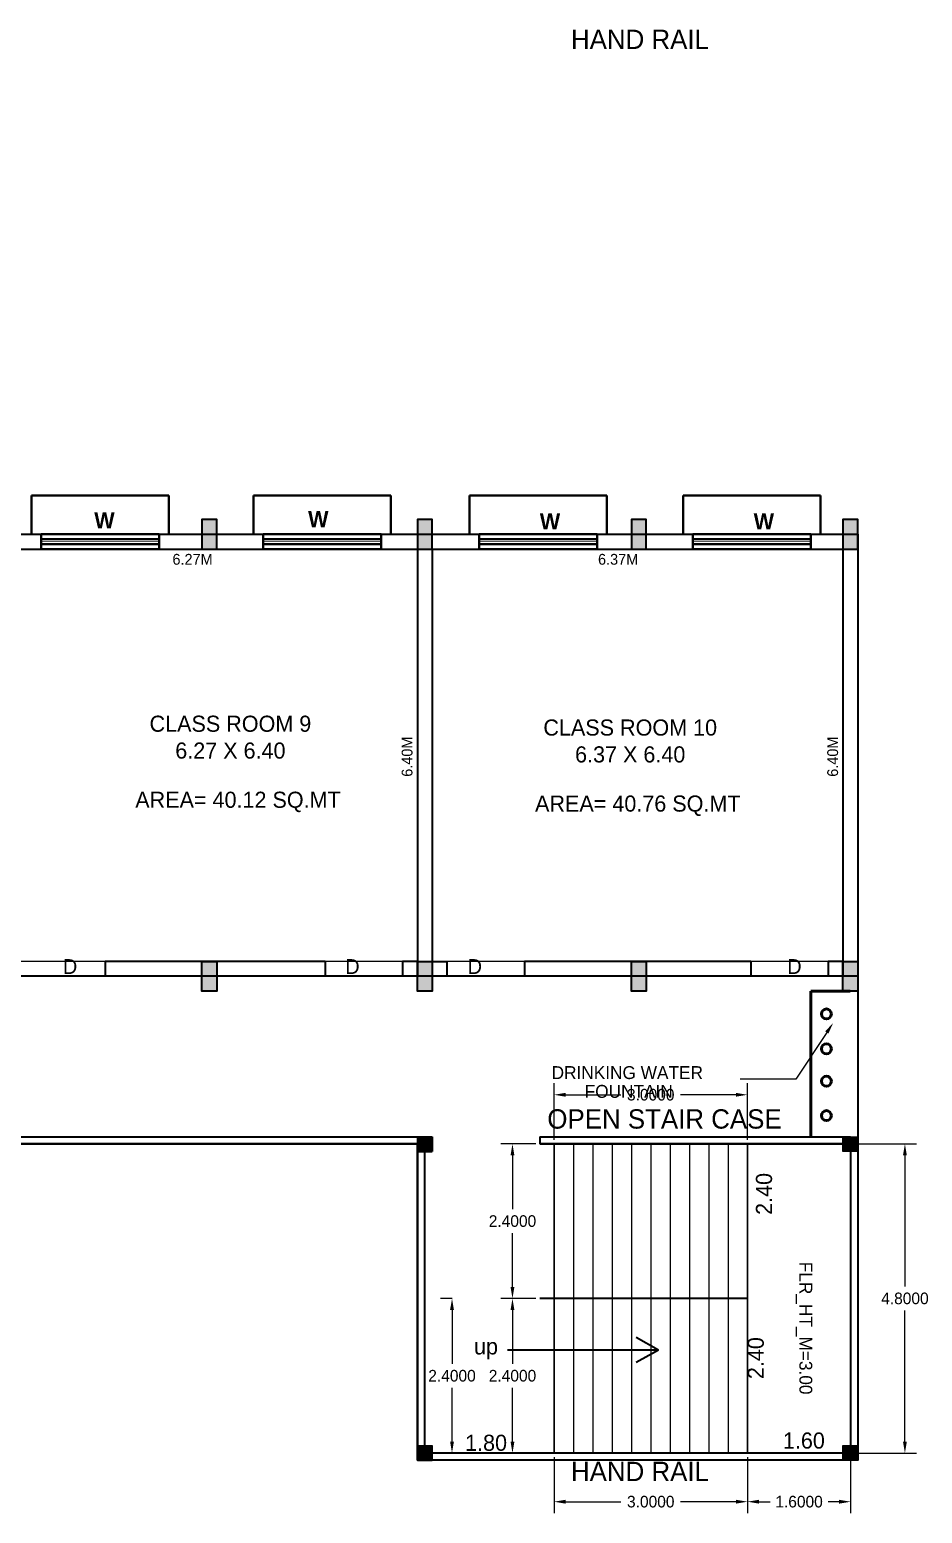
# Model space of a CAD drawing. Header units: metres. Extents: x 6102588 to 6102903, y -6660468 to -6660379.
# Drawn here: x 6102787.59 to 6102801.44, y -6660446.33 to -6660423.31 of the extents above; entities that cross this region are included whole.
import ezdxf
from ezdxf import colors
from ezdxf.entities.mleader import LeaderData, LeaderLine
from ezdxf.math import Vec2, Vec3

# ---------------------------------------------------------------- set-up
doc = ezdxf.new("R2010")
doc.units = ezdxf.units.M
doc.header["$LTSCALE"] = 500
doc.header["$MEASUREMENT"] = 0
doc.linetypes.add('DASHED2', pattern=[0.375, 0.25, -0.125])
doc.layers.get('0').update_dxf_attribs({"linetype": 'CONTINUOUS'})
doc.layers.get('Defpoints').update_dxf_attribs({"linetype": 'CONTINUOUS'})
doc.layers.add('BLK_1_FLR_2_BLT_UP_AREA', color=26, linetype='CONTINUOUS', plot=False)
for name, color, linetype in [('BLK_1_FLR_2_CARPET_AREA', 3, 'CONTINUOUS'), ('BLK_1_FLR_2_EXIT_WIDTH_STAIR', 1, 'CONTINUOUS'), ('BLK_1_FLR_2_REGULAR_ROOM_1', 117, 'CONTINUOUS'), ('BLK_1_FLR_2_STAIR_2', 1, 'CONTINUOUS'), ('COLUMN', 2, 'CONTINUOUS')]:
    doc.layers.add(name, color=color, linetype=linetype)
for name, color, linetype, lineweight in [('BLK_1_FLR_2_STAIR_2_FLIGHT_1', 7, 'CONTINUOUS', 0), ('BLK_1_FLR_2_STAIR_2_FLIGHT_2', 7, 'CONTINUOUS', 0), ('BLK_1_FLR_2_STAIR_2_LANDING_1', 7, 'CONTINUOUS', 0)]:
    doc.layers.add(name, color=color, linetype=linetype, lineweight=lineweight)
doc.styles.add('gautham', font='arial.ttf')
doc.styles.get("Standard").update_dxf_attribs({"font": 'GOTHIC.TTF'})
doc.dimstyles.get("Standard").update_dxf_attribs({"dimtxt": 0.18, "dimasz": 0.18, "dimexe": 0.18, "dimexo": 0.0625, "dimgap": 0.09, "dimtad": 0, "dimtih": 1, "dimtoh": 1, "dimdec": 4, "dimzin": 0, "dimdsep": 46, "dimtxsty": 'Standard', "dimcen": 0.09, "dimadec": 0, "dimazin": 0, "dimtfac": 1, "dimtdec": 4, "dimtofl": 0, "dimtmove": 0, "dimatfit": 3, "dimfxl": 0, "dimtolj": 1, "dimtzin": 0, "dimarcsym": 0})

# ---------------------------------------------------------------- blocks, each defined once
blk = doc.blocks.new('A$C3D6C2CD6')
at = {"layer": 'COLUMN'}
blk.add_hatch(color=256, dxfattribs=at).paths.add_polyline_path([(0.23, 0.23), (0, 0.23), (0, 0), (0.23, 0)])
blk.add_lwpolyline([(0, 0.23), (0.23, 0.23), (0.23, 0), (0, 0)], close=True, dxfattribs=at)
blk = doc.blocks.new('*D9')
at = {"layer": 'BLK_1_FLR_2_EXIT_WIDTH_STAIR', "color": 0, "linetype": 'ByBlock', "lineweight": -2}
for p, q in [((6102794.142, -6660442.999), (6102793.962, -6660442.999)), ((6102794.142, -6660443.179), (6102794.142, -6660444.015)), ((6102794.142, -6660445.219), (6102794.142, -6660444.384)), ((6102794.142, -6660445.399), (6102793.962, -6660445.399))]:
    blk.add_line(p, q, dxfattribs=at)
at = {"layer": 'BLK_1_FLR_2_EXIT_WIDTH_STAIR', "color": 0, "linetype": 'ByBlock'}
for points in [[(6102794.112, -6660443.179), (6102794.172, -6660443.179), (6102794.142, -6660442.999)], [(6102794.112, -6660445.219), (6102794.172, -6660445.219), (6102794.142, -6660445.399)]]:
    blk.add_solid(points, dxfattribs=at)
at = {"layer": 'Defpoints', "color": 0, "linetype": 'ByBlock'}
for p in [(6102795.504, -6660442.999), (6102794.142, -6660445.399), (6102795.504, -6660445.399)]:
    blk.add_point(p, dxfattribs=at)
at = {"layer": 'BLK_1_FLR_2_EXIT_WIDTH_STAIR', "color": 0, "linetype": 'ByBlock', "lineweight": 35, "insert": (6102794.142, -6660444.199), "char_height": 0.18, "attachment_point": 5}
blk.add_mtext('\\A1;2.4000', dxfattribs=at)
blk = doc.blocks.new('*D35')
at = {"layer": 'BLK_1_FLR_2_STAIR_2_FLIGHT_2', "color": 0, "linetype": 'Continuous', "lineweight": -2}
for p, q in [((6102795.724, -6660440.537), (6102795.724, -6660439.658)), ((6102795.904, -6660439.838), (6102796.761, -6660439.838)), ((6102798.544, -6660439.838), (6102797.688, -6660439.838)), ((6102798.724, -6660440.537), (6102798.724, -6660439.658))]:
    blk.add_line(p, q, dxfattribs=at)
at = {"layer": 'BLK_1_FLR_2_STAIR_2_FLIGHT_2', "color": 0, "linetype": 'Continuous'}
for points in [[(6102795.904, -6660439.808), (6102795.904, -6660439.868), (6102795.724, -6660439.838)], [(6102798.544, -6660439.808), (6102798.544, -6660439.868), (6102798.724, -6660439.838)]]:
    blk.add_solid(points, dxfattribs=at)
at = {"layer": 'Defpoints', "color": 0, "linetype": 'Continuous'}
for p in [(6102798.724, -6660439.838), (6102795.724, -6660440.599), (6102798.724, -6660440.599)]:
    blk.add_point(p, dxfattribs=at)
at = {"layer": 'BLK_1_FLR_2_STAIR_2_FLIGHT_2', "color": 0, "linetype": 'Continuous', "insert": (6102797.224, -6660439.838), "char_height": 0.18, "attachment_point": 5}
blk.add_mtext('\\A1;3.0000', dxfattribs=at)
blk = doc.blocks.new('*D36')
at = {"layer": 'BLK_1_FLR_2_STAIR_2_LANDING_1', "color": 0, "linetype": 'Continuous', "lineweight": -2}
for p, q in [((6102800.387, -6660440.599), (6102801.346, -6660440.599)), ((6102801.166, -6660440.779), (6102801.166, -6660442.815)), ((6102801.166, -6660445.219), (6102801.166, -6660443.184)), ((6102800.387, -6660445.399), (6102801.346, -6660445.399))]:
    blk.add_line(p, q, dxfattribs=at)
at = {"layer": 'BLK_1_FLR_2_STAIR_2_LANDING_1', "color": 0, "linetype": 'Continuous'}
for points in [[(6102801.136, -6660440.779), (6102801.196, -6660440.779), (6102801.166, -6660440.599)], [(6102801.136, -6660445.219), (6102801.196, -6660445.219), (6102801.166, -6660445.399)]]:
    blk.add_solid(points, dxfattribs=at)
at = {"layer": 'Defpoints', "color": 0, "linetype": 'Continuous'}
for p in [(6102800.324, -6660440.599), (6102800.324, -6660445.399), (6102801.166, -6660445.399)]:
    blk.add_point(p, dxfattribs=at)
at = {"layer": 'BLK_1_FLR_2_STAIR_2_LANDING_1', "color": 0, "linetype": 'Continuous', "insert": (6102801.166, -6660442.999), "char_height": 0.18, "attachment_point": 5}
blk.add_mtext('\\A1;4.8000', dxfattribs=at)
blk = doc.blocks.new('*D37')
at = {"layer": 'BLK_1_FLR_2_STAIR_2_FLIGHT_2', "color": 0, "linetype": 'Continuous', "lineweight": -2}
for p, q in [((6102795.442, -6660440.599), (6102794.9, -6660440.599)), ((6102795.08, -6660440.779), (6102795.08, -6660441.615)), ((6102795.08, -6660442.819), (6102795.08, -6660441.984)), ((6102795.442, -6660442.999), (6102794.9, -6660442.999))]:
    blk.add_line(p, q, dxfattribs=at)
at = {"layer": 'BLK_1_FLR_2_STAIR_2_FLIGHT_2', "color": 0, "linetype": 'Continuous'}
for points in [[(6102795.05, -6660440.779), (6102795.11, -6660440.779), (6102795.08, -6660440.599)], [(6102795.05, -6660442.819), (6102795.11, -6660442.819), (6102795.08, -6660442.999)]]:
    blk.add_solid(points, dxfattribs=at)
at = {"layer": 'Defpoints', "color": 0, "linetype": 'Continuous'}
for p in [(6102795.504, -6660440.599), (6102795.08, -6660442.999), (6102795.504, -6660442.999)]:
    blk.add_point(p, dxfattribs=at)
at = {"layer": 'BLK_1_FLR_2_STAIR_2_FLIGHT_2', "color": 0, "linetype": 'Continuous', "insert": (6102795.08, -6660441.799), "char_height": 0.18, "attachment_point": 5}
blk.add_mtext('\\A1;2.4000', dxfattribs=at)
blk = doc.blocks.new('*D38')
at = {"layer": 'BLK_1_FLR_2_STAIR_2_FLIGHT_1', "color": 0, "linetype": 'Continuous', "lineweight": -2}
for p, q in [((6102795.442, -6660442.999), (6102794.9, -6660442.999)), ((6102795.08, -6660443.179), (6102795.08, -6660444.015)), ((6102795.08, -6660445.219), (6102795.08, -6660444.384)), ((6102795.442, -6660445.399), (6102794.9, -6660445.399))]:
    blk.add_line(p, q, dxfattribs=at)
at = {"layer": 'BLK_1_FLR_2_STAIR_2_FLIGHT_1', "color": 0, "linetype": 'Continuous'}
for points in [[(6102795.05, -6660443.179), (6102795.11, -6660443.179), (6102795.08, -6660442.999)], [(6102795.05, -6660445.219), (6102795.11, -6660445.219), (6102795.08, -6660445.399)]]:
    blk.add_solid(points, dxfattribs=at)
at = {"layer": 'Defpoints', "color": 0, "linetype": 'Continuous'}
for p in [(6102795.504, -6660442.999), (6102795.08, -6660445.399), (6102795.504, -6660445.399)]:
    blk.add_point(p, dxfattribs=at)
at = {"layer": 'BLK_1_FLR_2_STAIR_2_FLIGHT_1', "color": 0, "linetype": 'Continuous', "insert": (6102795.08, -6660444.199), "char_height": 0.18, "attachment_point": 5}
blk.add_mtext('\\A1;2.4000', dxfattribs=at)
blk = doc.blocks.new('*D39')
at = {"layer": 'BLK_1_FLR_2_STAIR_2_FLIGHT_1', "color": 0, "linetype": 'Continuous', "lineweight": -2}
for p, q in [((6102795.724, -6660445.462), (6102795.724, -6660446.333)), ((6102798.724, -6660445.462), (6102798.724, -6660446.333)), ((6102795.904, -6660446.153), (6102796.761, -6660446.153)), ((6102798.544, -6660446.153), (6102797.688, -6660446.153))]:
    blk.add_line(p, q, dxfattribs=at)
at = {"layer": 'BLK_1_FLR_2_STAIR_2_FLIGHT_1', "color": 0, "linetype": 'Continuous'}
for points in [[(6102795.904, -6660446.123), (6102795.904, -6660446.183), (6102795.724, -6660446.153)], [(6102798.544, -6660446.123), (6102798.544, -6660446.183), (6102798.724, -6660446.153)]]:
    blk.add_solid(points, dxfattribs=at)
at = {"layer": 'Defpoints', "color": 0, "linetype": 'Continuous'}
for p in [(6102795.724, -6660445.399), (6102798.724, -6660445.399), (6102795.724, -6660446.153)]:
    blk.add_point(p, dxfattribs=at)
at = {"layer": 'BLK_1_FLR_2_STAIR_2_FLIGHT_1', "color": 0, "linetype": 'Continuous', "insert": (6102797.224, -6660446.153), "char_height": 0.18, "attachment_point": 5}
blk.add_mtext('\\A1;3.0000', dxfattribs=at)
blk = doc.blocks.new('*D40')
at = {"layer": 'BLK_1_FLR_2_STAIR_2_LANDING_1', "color": 0, "linetype": 'Continuous', "lineweight": -2}
for p, q in [((6102798.724, -6660445.462), (6102798.724, -6660446.333)), ((6102800.324, -6660445.462), (6102800.324, -6660446.333)), ((6102798.904, -6660446.153), (6102799.074, -6660446.153)), ((6102800.144, -6660446.153), (6102799.974, -6660446.153))]:
    blk.add_line(p, q, dxfattribs=at)
at = {"layer": 'BLK_1_FLR_2_STAIR_2_LANDING_1', "color": 0, "linetype": 'Continuous'}
for points in [[(6102798.904, -6660446.123), (6102798.904, -6660446.183), (6102798.724, -6660446.153)], [(6102800.144, -6660446.123), (6102800.144, -6660446.183), (6102800.324, -6660446.153)]]:
    blk.add_solid(points, dxfattribs=at)
at = {"layer": 'Defpoints', "color": 0, "linetype": 'Continuous'}
for p in [(6102798.724, -6660445.399), (6102800.324, -6660445.399), (6102800.324, -6660446.153)]:
    blk.add_point(p, dxfattribs=at)
at = {"layer": 'BLK_1_FLR_2_STAIR_2_LANDING_1', "color": 0, "linetype": 'Continuous', "insert": (6102799.524, -6660446.153), "char_height": 0.18, "attachment_point": 5}
blk.add_mtext('\\A1;1.6000', dxfattribs=at)

msp = doc.modelspace()

# ---------------------------------------------------------------- hatches: boundary and pattern name
at = {"linetype": 'ByBlock', "lineweight": 35}
h = msp.add_hatch(color=256, dxfattribs=at)
h.dxf.hatch_style = 1
h.paths.add_polyline_path([(6102790.49364, -6660430.90907), (6102790.26364, -6660430.90907), (6102790.26364, -6660431.36907), (6102790.49364, -6660431.36907)])
h = msp.add_hatch(color=256, dxfattribs=at)
h.dxf.hatch_style = 1
h.paths.add_polyline_path([(6102793.83434, -6660430.90907), (6102793.60434, -6660430.90907), (6102793.60434, -6660431.36907), (6102793.83434, -6660431.36907)])
h = msp.add_hatch(color=256, dxfattribs=at)
h.dxf.hatch_style = 1
h.paths.add_polyline_path([(6102797.15364, -6660430.90907), (6102796.92364, -6660430.90907), (6102796.92364, -6660431.36907), (6102797.15364, -6660431.36907)])
h = msp.add_hatch(color=256, dxfattribs=at)
h.dxf.hatch_style = 1
h.paths.add_polyline_path([(6102800.43434, -6660430.90907), (6102800.20434, -6660430.90907), (6102800.20434, -6660431.36907), (6102800.43434, -6660431.36907)])
h = msp.add_hatch(color=256, dxfattribs=at)
h.dxf.hatch_style = 1
h.paths.add_polyline_path([(6102790.49364, -6660437.76907), (6102790.26364, -6660437.76907), (6102790.26364, -6660438.22907), (6102790.49364, -6660438.22907)])
h = msp.add_hatch(color=256, dxfattribs=at)
h.dxf.hatch_style = 1
h.paths.add_polyline_path([(6102793.83434, -6660437.76907), (6102793.60434, -6660437.76907), (6102793.60434, -6660438.22907), (6102793.83434, -6660438.22907)])
h = msp.add_hatch(color=256, dxfattribs=at)
h.dxf.hatch_style = 1
h.paths.add_polyline_path([(6102797.15364, -6660437.76907), (6102796.92364, -6660437.76907), (6102796.92364, -6660438.22907), (6102797.15364, -6660438.22907)])
h = msp.add_hatch(color=256, dxfattribs=at)
h.dxf.hatch_style = 1
h.paths.add_polyline_path([(6102800.43434, -6660437.76907), (6102800.20434, -6660437.76907), (6102800.20434, -6660438.22907), (6102800.43434, -6660438.22907)])
h = msp.add_hatch(color=256, dxfattribs=at)
h.dxf.hatch_style = 1
h.paths.add_polyline_path([(6102793.83434, -6660440.48907), (6102793.60434, -6660440.48907), (6102793.60434, -6660440.71907), (6102793.83434, -6660440.71907)])

# ---------------------------------------------------------------- linework, layer by layer
at = {"linetype": 'DASHED2', "lineweight": 40}
for p, q in [((6102787.62093, -6660430.53907), (6102789.75093, -6660430.53907)), ((6102787.62093, -6660431.13907), (6102787.62093, -6660430.53907)), ((6102789.75093, -6660431.13907), (6102789.75093, -6660430.53907)), ((6102791.06543, -6660430.53907), (6102793.19543, -6660430.53907)), ((6102791.06543, -6660431.13907), (6102791.06543, -6660430.53907)), ((6102793.19543, -6660431.13907), (6102793.19543, -6660430.53907)), ((6102794.41202, -6660430.53907), (6102796.54202, -6660430.53907)), ((6102794.41202, -6660431.13907), (6102794.41202, -6660430.53907)), ((6102796.54202, -6660431.13907), (6102796.54202, -6660430.53907)), ((6102797.72854, -6660430.53907), (6102799.85854, -6660430.53907)), ((6102797.72854, -6660431.13907), (6102797.72854, -6660430.53907)), ((6102799.85854, -6660431.13907), (6102799.85854, -6660430.53907))]:
    msp.add_line(p, q, dxfattribs=at)
at = {"color": 0, "lineweight": 35}
for p, q in [((6102763.81434, -6660431.13907), (6102800.43434, -6660431.13907)), ((6102800.43434, -6660431.13907), (6102800.43434, -6660436.23907)), ((6102800.43434, -6660431.13907), (6102800.43434, -6660445.39907)), ((6102787.33434, -6660431.36907), (6102790.26434, -6660431.36907)), ((6102790.49434, -6660431.36907), (6102793.60434, -6660431.36907)), ((6102793.60434, -6660431.36907), (6102793.60434, -6660437.99907)), ((6102793.83434, -6660431.36907), (6102800.20434, -6660431.36907)), ((6102793.83434, -6660431.36907), (6102793.83434, -6660437.99907)), ((6102800.20434, -6660431.36907), (6102800.20434, -6660437.99907)), ((6102800.43434, -6660431.36907), (6102800.43434, -6660443.79907)), ((6102792.17434, -6660437.76907), (6102788.76434, -6660437.76907)), ((6102798.77434, -6660437.76907), (6102795.26434, -6660437.76907)), ((6102800.43434, -6660437.99907), (6102771.27434, -6660437.99907)), ((6102784.16434, -6660440.48907), (6102793.60434, -6660440.48907)), ((6102793.60434, -6660440.48907), (6102793.60434, -6660445.39907)), ((6102793.71434, -6660440.48907), (6102793.71434, -6660445.39907)), ((6102795.50434, -6660440.48907), (6102800.32434, -6660440.48907)), ((6102784.16434, -6660440.59907), (6102793.60434, -6660440.59907)), ((6102795.50434, -6660440.59907), (6102800.43434, -6660440.59907)), ((6102800.43434, -6660440.59907), (6102795.50434, -6660440.59907)), ((6102795.50434, -6660440.59907), (6102800.32434, -6660440.59907)), ((6102795.50434, -6660440.59907), (6102800.32434, -6660440.59907)), ((6102800.43434, -6660440.59907), (6102797.99627, -6660440.59907)), ((6102800.32434, -6660440.59907), (6102800.32434, -6660445.39907)), ((6102800.32434, -6660440.59907), (6102800.32434, -6660445.39907)), ((6102798.72434, -6660442.99907), (6102795.50434, -6660442.99907)), ((6102793.60434, -6660445.50907), (6102793.60434, -6660445.20427)), ((6102793.60434, -6660445.50907), (6102793.60434, -6660445.20427)), ((6102800.43434, -6660445.50907), (6102793.60434, -6660445.50907)), ((6102793.60574, -6660445.50907), (6102793.83434, -6660445.50907)), ((6102793.60574, -6660445.50907), (6102793.83434, -6660445.50907)), ((6102800.32434, -6660445.39907), (6102793.71434, -6660445.39907)), ((6102798.72434, -6660445.39907), (6102795.50434, -6660445.39907)), ((6102800.32434, -6660445.39907), (6102795.50434, -6660445.39907))]:
    msp.add_line(p, q, dxfattribs=at)
at = {"lineweight": 40, "ltscale": 1.2}
for p, q in [((6102789.60093, -6660431.13907), (6102787.77093, -6660431.13907)), ((6102787.77093, -6660431.13907), (6102787.77093, -6660431.36907)), ((6102789.60093, -6660431.21588), (6102787.77093, -6660431.21588)), ((6102789.60093, -6660431.29248), (6102787.77093, -6660431.29248)), ((6102789.60093, -6660431.13907), (6102789.60093, -6660431.36907)), ((6102793.04543, -6660431.13907), (6102791.21543, -6660431.13907)), ((6102791.21543, -6660431.13907), (6102791.21543, -6660431.36907)), ((6102793.04543, -6660431.21588), (6102791.21543, -6660431.21588)), ((6102793.04543, -6660431.29248), (6102791.21543, -6660431.29248)), ((6102793.04543, -6660431.13907), (6102793.04543, -6660431.36907)), ((6102796.39202, -6660431.13907), (6102794.56202, -6660431.13907)), ((6102794.56202, -6660431.13907), (6102794.56202, -6660431.36907)), ((6102796.39202, -6660431.21588), (6102794.56202, -6660431.21588)), ((6102796.39202, -6660431.29248), (6102794.56202, -6660431.29248)), ((6102796.39202, -6660431.13907), (6102796.39202, -6660431.36907)), ((6102799.70854, -6660431.13907), (6102797.87854, -6660431.13907)), ((6102797.87854, -6660431.13907), (6102797.87854, -6660431.36907)), ((6102799.70854, -6660431.21588), (6102797.87854, -6660431.21588)), ((6102799.70854, -6660431.29248), (6102797.87854, -6660431.29248)), ((6102799.70854, -6660431.13907), (6102799.70854, -6660431.36907)), ((6102789.60093, -6660431.36907), (6102787.77093, -6660431.36907)), ((6102793.04543, -6660431.36907), (6102791.21543, -6660431.36907)), ((6102796.39202, -6660431.36907), (6102794.56202, -6660431.36907)), ((6102799.70854, -6660431.36907), (6102797.87854, -6660431.36907))]:
    msp.add_line(p, q, dxfattribs=at)
at = {"lineweight": 35}
for p, q in [((6102792.17434, -6660437.76907), (6102788.76434, -6660437.76907)), ((6102798.77434, -6660437.76907), (6102795.26434, -6660437.76907)), ((6102798.45914, -6660437.99907), (6102795.57955, -6660437.99907)), ((6102795.50434, -6660440.48907), (6102795.50434, -6660440.59907))]:
    msp.add_line(p, q, dxfattribs=at)
at = {"linetype": 'ByBlock', "lineweight": 35}
for p, q in [((6102788.76434, -6660437.76907), (6102788.76434, -6660437.99907)), ((6102792.17434, -6660437.76907), (6102792.17434, -6660437.99907)), ((6102793.60434, -6660437.76907), (6102793.37434, -6660437.76907)), ((6102793.37434, -6660437.76907), (6102793.37434, -6660437.99907)), ((6102793.83434, -6660437.76907), (6102794.06434, -6660437.76907)), ((6102794.06434, -6660437.76907), (6102794.06434, -6660437.99907)), ((6102795.26434, -6660437.76907), (6102795.26434, -6660437.99907)), ((6102798.77434, -6660437.76907), (6102798.77434, -6660437.99907)), ((6102800.20434, -6660437.76907), (6102799.97434, -6660437.76907)), ((6102799.97434, -6660437.76907), (6102799.97434, -6660437.99907)), ((6102793.60434, -6660440.48907), (6102793.83434, -6660440.48907)), ((6102793.60434, -6660440.48907), (6102793.60434, -6660440.71907)), ((6102793.83434, -6660440.48907), (6102793.83434, -6660440.71907)), ((6102793.60434, -6660440.71907), (6102793.83434, -6660440.71907)), ((6102797.34434, -6660443.79907), (6102797.00007, -6660443.60587)), ((6102797.34434, -6660443.79907), (6102795.00226, -6660443.79907)), ((6102797.34434, -6660443.79907), (6102797.00007, -6660443.99227))]:
    msp.add_line(p, q, dxfattribs=at)
at = {"linetype": 'ByBlock', "lineweight": 50}
for p in [(6102800.31934, -6660438.22907), (6102799.70438, -6660440.47907)]:
    msp.add_line(p, (6102799.70438, -6660438.22907), dxfattribs=at)
at = {"linetype": 'ByBlock', "lineweight": 35}
for points in [[(6102790.26364, -6660431.36907), (6102790.49364, -6660431.36907), (6102790.49364, -6660430.90907), (6102790.26364, -6660430.90907), (6102790.26364, -6660431.36907)], [(6102793.60434, -6660431.36907), (6102793.83434, -6660431.36907), (6102793.83434, -6660430.90907), (6102793.60434, -6660430.90907), (6102793.60434, -6660431.36907)], [(6102796.92364, -6660431.36907), (6102797.15364, -6660431.36907), (6102797.15364, -6660430.90907), (6102796.92364, -6660430.90907), (6102796.92364, -6660431.36907)], [(6102800.20434, -6660431.36907), (6102800.43434, -6660431.36907), (6102800.43434, -6660430.90907), (6102800.20434, -6660430.90907), (6102800.20434, -6660431.36907)], [(6102790.26364, -6660437.76907), (6102790.49364, -6660437.76907), (6102790.49364, -6660438.22907), (6102790.26364, -6660438.22907), (6102790.26364, -6660437.76907)], [(6102793.60434, -6660437.76907), (6102793.83434, -6660437.76907), (6102793.83434, -6660438.22907), (6102793.60434, -6660438.22907), (6102793.60434, -6660437.76907)], [(6102796.92364, -6660437.76907), (6102797.15364, -6660437.76907), (6102797.15364, -6660438.22907), (6102796.92364, -6660438.22907), (6102796.92364, -6660437.76907)], [(6102800.20434, -6660437.76907), (6102800.43434, -6660437.76907), (6102800.43434, -6660438.22907), (6102800.20434, -6660438.22907), (6102800.20434, -6660437.76907)]]:
    msp.add_lwpolyline(points, dxfattribs=at)
at = {"lineweight": 40, "ltscale": 1.2, "const_width": 0.01277}
for points in [[(6102789.60093, -6660431.25418), (6102787.77093, -6660431.25418)], [(6102793.04543, -6660431.25418), (6102791.21543, -6660431.25418)], [(6102796.39202, -6660431.25418), (6102794.56202, -6660431.25418)], [(6102799.70854, -6660431.25418), (6102797.87854, -6660431.25418)]]:
    msp.add_lwpolyline(points, dxfattribs=at)
at = {"color": 0, "lineweight": 50}
for centre in [(6102799.94825, -6660438.5836), (6102799.94825, -6660439.12499), (6102799.94825, -6660439.62772), (6102799.94825, -6660440.16138)]:
    msp.add_circle(centre, 0.07734, dxfattribs=at)
at = {"layer": 'BLK_1_FLR_2_BLT_UP_AREA', "color": 24, "linetype": 'ByBlock', "lineweight": 35}
msp.add_lwpolyline([(6102763.81434, -6660431.13907), (6102800.43434, -6660431.13907), (6102800.43434, -6660445.50907), (6102793.60434, -6660445.50907), (6102793.60434, -6660440.59907), (6102763.81434, -6660440.59907)], close=True, dxfattribs=at)
at = {"layer": 'BLK_1_FLR_2_CARPET_AREA', "color": 3, "linetype": 'ByBlock'}
for points in [[(6102787.33434, -6660431.36907), (6102793.60434, -6660431.36907), (6102793.60434, -6660437.76907), (6102793.37434, -6660437.76907), (6102793.37434, -6660437.76907), (6102792.17434, -6660437.76907), (6102792.17434, -6660437.76907), (6102788.76434, -6660437.76907), (6102788.76434, -6660437.76907), (6102787.56434, -6660437.76907), (6102787.56434, -6660437.76907), (6102787.33434, -6660437.76907)], [(6102793.83434, -6660431.36907), (6102800.20434, -6660431.36907), (6102800.20434, -6660437.76907), (6102799.97434, -6660437.76907), (6102799.97434, -6660437.76907), (6102798.77434, -6660437.76907), (6102798.77434, -6660437.76907), (6102795.26434, -6660437.76907), (6102795.26434, -6660437.76907), (6102794.06434, -6660437.76907), (6102794.06434, -6660437.76907), (6102793.83434, -6660437.76907)]]:
    msp.add_lwpolyline(points, close=True, dxfattribs=at)
at = {"layer": 'BLK_1_FLR_2_REGULAR_ROOM_1', "color": 3, "linetype": 'ByBlock'}
for points in [[(6102787.33434, -6660431.36907), (6102793.60434, -6660431.36907), (6102793.60434, -6660437.76907), (6102793.37434, -6660437.76907), (6102793.37434, -6660437.76907), (6102792.17434, -6660437.76907), (6102792.17434, -6660437.76907), (6102788.76434, -6660437.76907), (6102788.76434, -6660437.76907), (6102787.56434, -6660437.76907), (6102787.56434, -6660437.76907), (6102787.33434, -6660437.76907)], [(6102793.83434, -6660431.36907), (6102800.20434, -6660431.36907), (6102800.20434, -6660437.76907), (6102799.97434, -6660437.76907), (6102799.97434, -6660437.76907), (6102798.77434, -6660437.76907), (6102798.77434, -6660437.76907), (6102795.26434, -6660437.76907), (6102795.26434, -6660437.76907), (6102794.06434, -6660437.76907), (6102794.06434, -6660437.76907), (6102793.83434, -6660437.76907)]]:
    msp.add_lwpolyline(points, close=True, dxfattribs=at)
at = {"layer": 'BLK_1_FLR_2_STAIR_2', "linetype": 'Continuous'}
msp.add_lwpolyline([(6102795.72434, -6660440.59907), (6102800.32434, -6660440.59907), (6102800.32434, -6660445.39907), (6102795.72434, -6660445.39907)], close=True, dxfattribs=at)
at = {"layer": 'BLK_1_FLR_2_STAIR_2_FLIGHT_1', "linetype": 'Continuous'}
for p, q in [((6102795.72434, -6660442.99907), (6102795.72434, -6660445.39907)), ((6102796.02434, -6660442.99907), (6102796.02434, -6660445.39907)), ((6102796.32434, -6660442.99907), (6102796.32434, -6660445.39907)), ((6102796.62434, -6660442.99907), (6102796.62434, -6660445.39907)), ((6102796.92434, -6660442.99907), (6102796.92434, -6660445.39907)), ((6102797.22434, -6660442.99907), (6102797.22434, -6660445.39907)), ((6102797.52434, -6660442.99907), (6102797.52434, -6660445.39907)), ((6102797.82434, -6660442.99907), (6102797.82434, -6660445.39907)), ((6102798.12434, -6660442.99907), (6102798.12434, -6660445.39907)), ((6102798.42434, -6660442.99907), (6102798.42434, -6660445.39907)), ((6102798.72434, -6660442.99907), (6102798.72434, -6660445.39907))]:
    msp.add_line(p, q, dxfattribs=at)
msp.add_lwpolyline([(6102795.72434, -6660442.99907), (6102798.72434, -6660442.99907), (6102798.72434, -6660445.39907), (6102795.72434, -6660445.39907)], close=True, dxfattribs=at)
at = {"layer": 'BLK_1_FLR_2_STAIR_2_FLIGHT_2', "linetype": 'Continuous'}
for p, q in [((6102795.72434, -6660440.59907), (6102795.72434, -6660442.99907)), ((6102796.02434, -6660440.59907), (6102796.02434, -6660442.99907)), ((6102796.32434, -6660440.59907), (6102796.32434, -6660442.99907)), ((6102796.62434, -6660440.59907), (6102796.62434, -6660442.99907)), ((6102796.92434, -6660440.59907), (6102796.92434, -6660442.99907)), ((6102797.22434, -6660440.59907), (6102797.22434, -6660442.99907)), ((6102797.52434, -6660440.59907), (6102797.52434, -6660442.99907)), ((6102797.82434, -6660440.59907), (6102797.82434, -6660442.99907)), ((6102798.12434, -6660440.59907), (6102798.12434, -6660442.99907)), ((6102798.42434, -6660440.59907), (6102798.42434, -6660442.99907)), ((6102798.72434, -6660440.59907), (6102798.72434, -6660442.99907))]:
    msp.add_line(p, q, dxfattribs=at)
msp.add_lwpolyline([(6102795.72434, -6660440.59907), (6102798.72434, -6660440.59907), (6102798.72434, -6660442.99907), (6102795.72434, -6660442.99907)], close=True, dxfattribs=at)
at = {"layer": 'BLK_1_FLR_2_STAIR_2_LANDING_1', "linetype": 'Continuous'}
msp.add_lwpolyline([(6102798.72434, -6660440.59907), (6102800.32434, -6660440.59907), (6102800.32434, -6660445.39907), (6102798.72434, -6660445.39907)], close=True, dxfattribs=at)

# ---------------------------------------------------------------- block references
at = {"lineweight": 40, "ltscale": 1.2}
for p in [(6102800.20434, -6660440.71907), (6102793.60574, -6660445.50907), (6102800.20434, -6660445.50907)]:
    msp.add_blockref('A$C3D6C2CD6', p, dxfattribs=at)

# ---------------------------------------------------------------- texts
at = {"color": 0}
for p in [(6102788.10861, -6660437.96279), (6102792.48696, -6660437.96279), (6102794.38519, -6660437.96279), (6102799.3421, -6660437.96279)]:
    msp.add_text('D', height=0.23, dxfattribs=at).set_placement(p)
at = {"color": 0, "linetype": 'ByBlock', "lineweight": 50}
msp.add_text('DRINKING WATER ', height=0.2, dxfattribs=at).set_placement((6102795.68661, -6660439.59396))
at = {"linetype": 'ByBlock', "lineweight": 40, "attachment_point": 2}
for s, insert, char_height, width in [('HAND RAIL', (6102797.05717, -6660423.30934), 0.3, 2.6089838), ('OPEN STAIR CASE', (6102797.43739, -6660440.06309), 0.3, 5.2845787), ('up', (6102794.66922, -6660443.61762), 0.25, 0.7424556), ('1.80', (6102794.67009, -6660445.1135), 0.25, 0.7424556), ('1.60', (6102799.59881, -6660445.07886), 0.25, 0.7424556), ('HAND RAIL', (6102797.05717, -6660445.53327), 0.3, 2.6089838)]:
    msp.add_mtext(s, dxfattribs=dict(at, insert=insert, char_height=char_height, width=width))
at = {"linetype": 'ByBlock', "lineweight": 40, "char_height": 0.25, "width": 0.1997956, "attachment_point": 1, "style": 'gautham'}
for insert in [(6102788.59409, -6660430.80017), (6102791.9106, -6660430.78036), (6102795.50402, -6660430.81555), (6102798.82054, -6660430.81555)]:
    msp.add_mtext('{\\fComic Sans MS|b1|i0|c0|p66;W}', dxfattribs=dict(at, insert=insert))
at = {"color": 0, "lineweight": 35, "attachment_point": 5}
for s, insert, char_height, width in [('6.27M', (6102790.11829, -6660431.52959), 0.16764, 0.7932896), ('6.37M', (6102796.71829, -6660431.52959), 0.16764, 0.7932896), ('CLASS ROOM 9\\P6.27 X 6.40', (6102790.70531, -6660434.29), 0.25, 2.9949695), ('CLASS ROOM 10\\P6.37 X 6.40', (6102796.90565, -6660434.3492), 0.25, 2.9949695), ('AREA= 40.12 SQ.MT', (6102790.82308, -6660435.29415), 0.25, 4.6466319), ('AREA= 40.76 SQ.MT', (6102797.02342, -6660435.35335), 0.25, 4.6466319)]:
    msp.add_mtext(s, dxfattribs=dict(at, insert=insert, char_height=char_height, width=width))
at = {"color": 0, "lineweight": 35, "char_height": 0.16764, "width": 0.6648357, "attachment_point": 5, "rotation": 90}
for insert in [(6102793.44632, -6660434.59134), (6102800.04632, -6660434.59134)]:
    msp.add_mtext('6.40M', dxfattribs=dict(at, insert=insert))
at = {"lineweight": 50, "insert": (6102796.1993, -6660439.68533), "char_height": 0.2, "width": 1.6467524, "attachment_point": 1}
msp.add_mtext('FOUNTAIN', dxfattribs=at)
at = {"linetype": 'ByBlock', "lineweight": 40, "char_height": 0.25, "width": 0.7424556, "attachment_point": 2, "rotation": 90}
for insert in [(6102798.85505, -6660441.37664), (6102798.72715, -6660443.92495)]:
    msp.add_mtext('2.40', dxfattribs=dict(at, insert=insert))
at = {"layer": 'BLK_1_FLR_2_STAIR_2', "linetype": 'Continuous', "insert": (6102799.72904, -6660443.45936), "char_height": 0.2, "width": 2.4, "attachment_point": 2, "rotation": 270}
msp.add_mtext('FLR_HT_M=3.00', dxfattribs=at)

# ---------------------------------------------------------------- dimensions: what is measured, and where the dimension line sits
at = {"layer": 'BLK_1_FLR_2_EXIT_WIDTH_STAIR', "color": 1, "linetype": 'ByBlock', "lineweight": 35}
dim = msp.add_linear_dim(base=(6102794.14215, -6660445.39907), p1=(6102795.50434, -6660442.99907), p2=(6102795.50434, -6660445.39907), angle=90, dimstyle='Standard', override={"dimfxl": 0, "dimfxlon": 1, "dimarcsym": 2}, dxfattribs=at)
dim.commit()
dim.dimension.update_dxf_attribs({"geometry": '*D9', "text_midpoint": (6102794.14215, -6660444.19907), "dimtype": 160})
at = {"layer": 'BLK_1_FLR_2_STAIR_2_FLIGHT_1', "color": 2, "linetype": 'Continuous'}
dim = msp.add_linear_dim(base=(6102795.08019, -6660445.39907), p1=(6102795.50434, -6660442.99907), p2=(6102795.50434, -6660445.39907), angle=270, dimstyle='Standard', dxfattribs=at)
dim.commit()
dim.dimension.update_dxf_attribs({"geometry": '*D38', "text_midpoint": (6102795.08019, -6660444.19907), "dimtype": 161})
at = {"layer": 'BLK_1_FLR_2_STAIR_2_FLIGHT_1', "color": 1, "linetype": 'Continuous'}
dim = msp.add_aligned_dim(p1=(6102798.72434, -6660445.39907), p2=(6102795.72434, -6660445.39907), distance=0.75421, dimstyle='Standard', dxfattribs=at)
dim.commit()
dim.dimension.update_dxf_attribs({"geometry": '*D39', "text_midpoint": (6102797.22434, -6660446.15329)})
at = {"layer": 'BLK_1_FLR_2_STAIR_2_FLIGHT_2', "color": 1, "linetype": 'Continuous'}
dim = msp.add_aligned_dim(p1=(6102795.72434, -6660440.59907), p2=(6102798.72434, -6660440.59907), distance=0.76115, dimstyle='Standard', dxfattribs=at)
dim.commit()
dim.dimension.update_dxf_attribs({"geometry": '*D35', "text_midpoint": (6102797.22434, -6660439.83792)})
at = {"layer": 'BLK_1_FLR_2_STAIR_2_FLIGHT_2', "color": 2, "linetype": 'Continuous'}
dim = msp.add_aligned_dim(p1=(6102795.50434, -6660440.59907), p2=(6102795.50434, -6660442.99907), distance=-0.42415, dimstyle='Standard', dxfattribs=at)
dim.commit()
dim.dimension.update_dxf_attribs({"geometry": '*D37', "text_midpoint": (6102795.08019, -6660441.79907)})
at = {"layer": 'BLK_1_FLR_2_STAIR_2_LANDING_1', "color": 1, "linetype": 'Continuous'}
dim = msp.add_aligned_dim(p1=(6102800.32434, -6660440.59907), p2=(6102800.32434, -6660445.39907), distance=0.84213, dimstyle='Standard', dxfattribs=at)
dim.commit()
dim.dimension.update_dxf_attribs({"geometry": '*D36', "text_midpoint": (6102801.16647, -6660442.99907)})
at = {"layer": 'BLK_1_FLR_2_STAIR_2_LANDING_1', "color": 2, "linetype": 'Continuous'}
dim = msp.add_aligned_dim(p1=(6102798.72434, -6660445.39907), p2=(6102800.32434, -6660445.39907), distance=-0.75421, dimstyle='Standard', dxfattribs=at)
dim.commit()
dim.dimension.update_dxf_attribs({"geometry": '*D40', "text_midpoint": (6102799.52434, -6660446.15329)})

# ---------------------------------------------------------------- leaders
at = {"linetype": 'ByBlock', "lineweight": 50}
ml = msp.add_multileader_mtext('Standard', dxfattribs=at)
ml.set_content('', color=256)
ml.set_leader_properties()
ml.build(insert=Vec2(0, 0))
ml.multileader.update_dxf_attribs({"text_right_attachment_type": 6, "dogleg_length": 0.36, "arrow_head_size": 0.18})
ctx = ml.context
ctx.base_point, ctx.char_height, ctx.arrow_head_size, ctx.landing_gap_size, ctx.plane_origin = Vec3(6102798.51871, -6660439.50334), 0.18, 0.18, 0.09, Vec3(6102798.92164, -6660438.65064)
ctx.right_attachment, ctx.text_align_type = 6, 2
notes = []
notes.append((ctx, [(0, (1, 1, 0), (6102799.47435, -6660439.59334), (-1, 0), 0.77565, [(0, [(6102800.05479, -6660438.72016)], 0, [])])]))
ctx.mtext.insert, ctx.mtext.alignment, ctx.mtext.flow_direction = Vec3(6102798.60871, -6660439.41334), 3, 5
for ctx, leaders in notes:
    for number, flags, end, landing, length, lines in leaders:
        leader = LeaderData()
        leader.index, (leader.has_last_leader_line, leader.has_dogleg_vector, leader.attachment_direction) = number, flags
        leader.last_leader_point, leader.dogleg_vector, leader.dogleg_length = Vec3(end), Vec3(landing), length
        for number, points, colour, breaks in lines:
            line = LeaderLine()
            line.index, line.vertices, line.color, line.breaks = number, Vec3.list(points), colors.encode_raw_color(colour), breaks
            leader.lines.append(line)
        ctx.leaders.append(leader)

doc.saveas('drawing.dxf')
